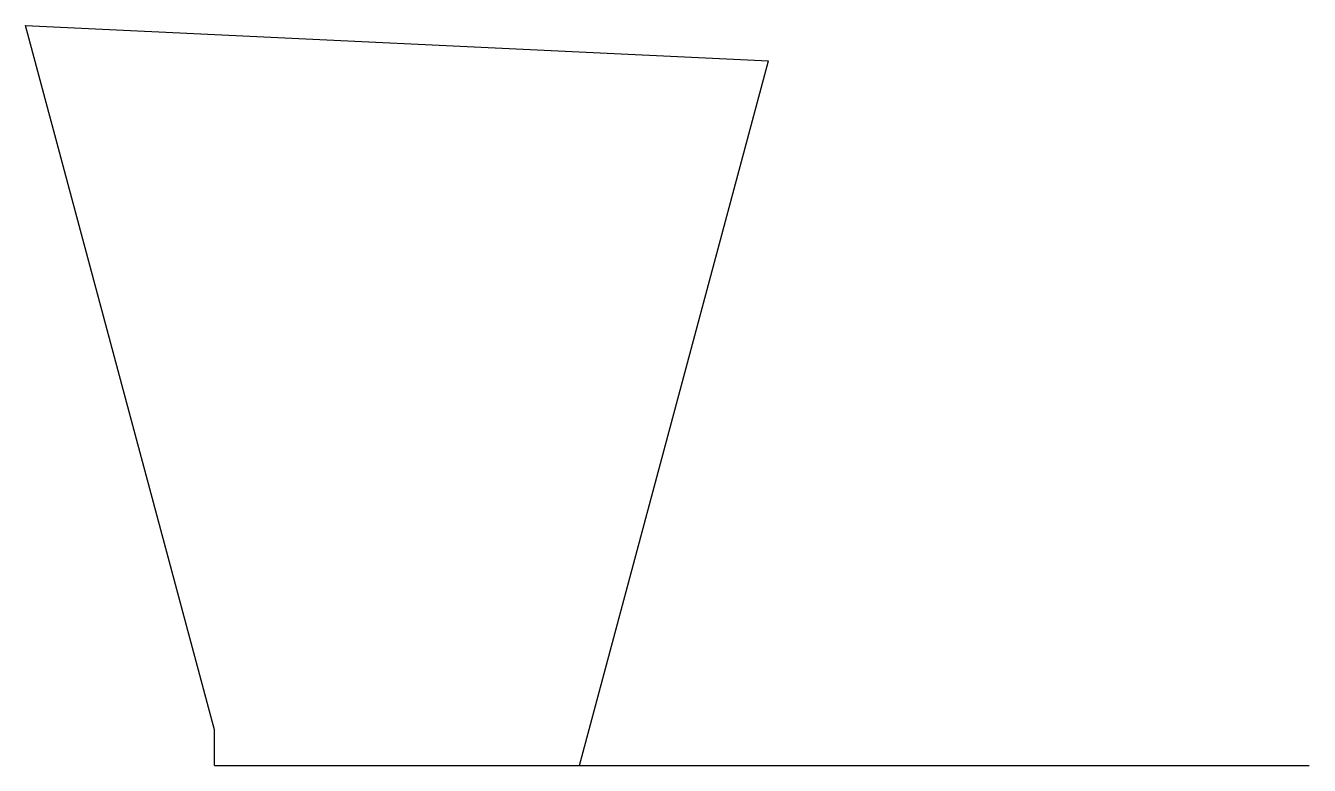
# Model space of a CAD drawing. Header units: millimetres. Extents: x -16 to 90, y 0 to 61.
import ezdxf

# ---------------------------------------------------------------- set-up
doc = ezdxf.new("R2010")
doc.units = ezdxf.units.MM
doc.layers.get('0').update_dxf_attribs({"linetype": 'CONTINUOUS'})

msp = doc.modelspace()

# ---------------------------------------------------------------- linework, layer by layer
for p, q in [((0, 2.91), (-15.53, 60.87)), ((-15.53, 60.87), (45.53, 57.96)), ((30, 0), (45.53, 57.96)), ((0, 0), (0, 2.91)), ((0, 0), (30, 0)), ((30, 0), (90, 0))]:
    msp.add_line(p, q)

doc.saveas('drawing.dxf')
